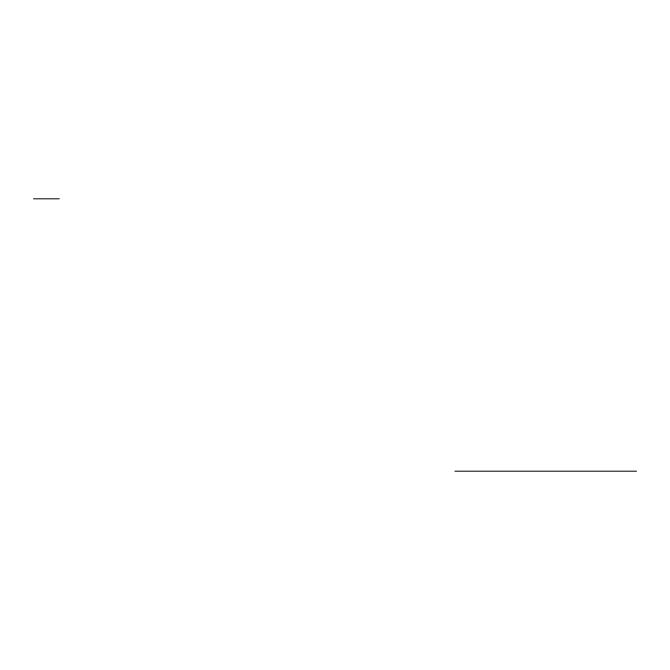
<?xml version="1.0" encoding="UTF-8"?>
<svg xmlns="http://www.w3.org/2000/svg" width="670" height="670" viewBox="0 0 670 670"><rect width="100%" height="100%" fill="white"/><g stroke="black" fill="none" stroke-linecap="round" stroke-linejoin="round"><path stroke-width="1" d="M33.5 198.814L59.253 198.814M454.922 471.186L636.5 471.186"/></g></svg>
